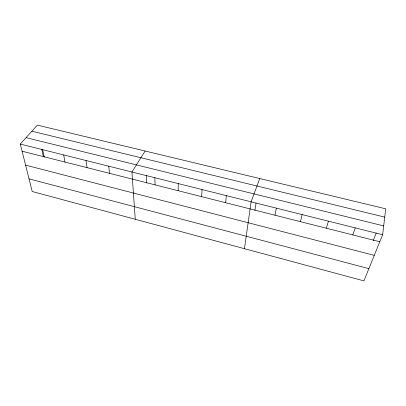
<?xml version="1.0" encoding="UTF-8"?>
<svg xmlns="http://www.w3.org/2000/svg" width="406" height="406" viewBox="0 0 406 406"><rect width="100%" height="100%" fill="white"/><g stroke="black" fill="none" stroke-linecap="round" stroke-linejoin="round"><path stroke-width="0.61" d="M178.163 190.708L178.229 183.588M201.686 196.661L202.051 189.546M225.66 202.726L226.34 195.626M382.65 234.734L385.7 208.806L37.352 125.124L20.3 144.069L32.211 191.515L363.918 280.876L382.65 234.734L20.3 144.069M244.432 248.685L251.111 201.823L259.744 178.549M254.897 210.481L256.019 203.101M275.019 215.221L276.369 208.141M300.435 221.656L302.14 214.591M326.363 228.218L328.429 221.168M352.814 234.912L355.26 227.883M373.246 240.565L376.21 233.003M145.125 151.017L131.925 172.002L135.259 219.276M31.876 131.209L384.726 217.098M26.08 137.649L383.69 225.909M22.091 151.205L379.803 241.743M25.588 165.135L374.276 255.359M29.024 178.828L368.881 268.645M41.793 149.449L43.346 156.584M42.534 149.103L44.274 157.142M63.691 154.93L64.996 162.065M86.006 160.512L87.051 167.648M108.742 166.201L109.524 173.337M146.231 175.022L146.602 183.055M154.859 177.737L155.082 184.867"/></g></svg>
